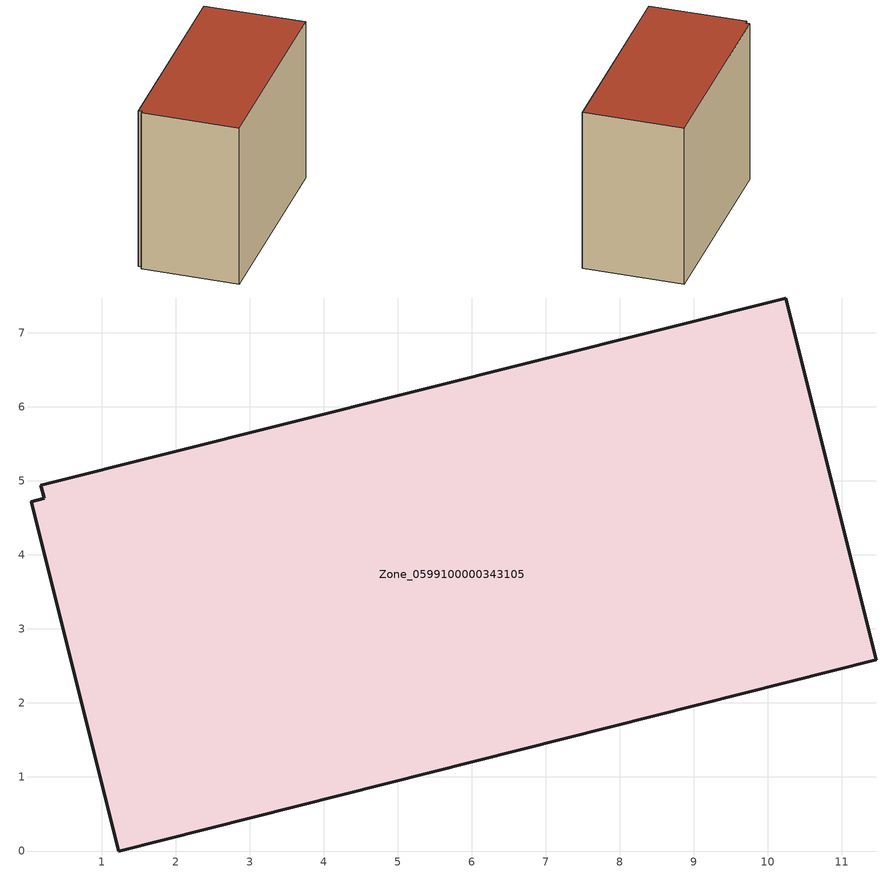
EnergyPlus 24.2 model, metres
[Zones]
Zone_0599100000343105
 floor ground (C_G): 0.05,4.72 0.23,4.76 0.17,4.94 10.24,7.47 11.47,2.58 1.23,0 z0
 wall outside (C_F): 11.47,2.58 10.24,7.47 0.17,4.94 0.23,4.76 0.05,4.72 1.23,0 11.47,2.58 z0:8.49
 roof outside (C_R): 0.23,4.76 0.05,4.72 1.23,0 11.47,2.58 10.24,7.47 0.17,4.94 z8.49
[BUILDING]
Pand.0599100000343105: North Axis=0; Terrain=City; Loads Convergence Tolerance Value=0.04; Temperature Convergence Tolerance Value=0.4; Solar Distribution=FullExterior; Maximum Number of Warmup Days=25; Minimum Number of Warmup Days=1
[Site:Location]
Rotterdam.The.Hague.AP_ZH_NLD Design_Conditions: Latitude=51.96; Longitude=4.45; Time Zone=1; Elevation=-4.5
[SITE:GROUNDTEMPERATURE:BUILDINGSURFACE]
18, 18, 18, 18, 18, 18, 18, 18, 18, 18, 18, 18
[MATERIAL] Thermal Absorptance=0.9; Solar Absorptance=0.7; Visible Absorptance=0.7
Name | Roughness | Thickness | Conductivity | Density | Specific Heat
G.TC.1992-2005 | MediumSmooth | 0.15 | 0.06 | 540 | 1210
F.TC.1992-2005 | Rough | 0.3 | 0.12 | 1920 | 840
R.TC.1992-2005 | MediumRough | 0.2 | 0.08 | 1500 | 1000
[CONSTRUCTION]
C_G: G.TC.1992-2005
C_F: F.TC.1992-2005
C_R: R.TC.1992-2005
[ZONE]
Zone_0599100000343105: Type=1; Multiplier=1; Ceiling Height=Autocalculate; Volume=Autocalculate; Floor Area=autocalculate; Part of Total Floor Area=Yes
[ZONEINFILTRATION:DESIGNFLOWRATE]
Infil_Zone_0599100000343105: Zone or ZoneList or Space or SpaceList=Zone_0599100000343105; Schedule=AlwaysOn; Design Flow Rate Calculation Method=Flow/Area; Flow Rate per Floor Area=0.0015; Constant Term Coefficient=1; Temperature Term Coefficient=0; Velocity Term Coefficient=0; Velocity Squared Term Coefficient=0
[HVACTEMPLATE:ZONE:IDEALLOADSAIRSYSTEM]
Zone_0599100000343105: Maximum Heating Supply Air Temperature=50; Minimum Cooling Supply Air Temperature=13; Maximum Heating Supply Air Humidity Ratio=0.0156; Minimum Cooling Supply Air Humidity Ratio=0.0077; Heating Limit=NoLimit; Cooling Limit=NoLimit; Dehumidification Control Type=ConstantSensibleHeatRatio; Cooling Sensible Heat Ratio=0.7; Dehumidification Setpoint=60; Humidification Control Type=None; Humidification Setpoint=30; Outdoor Air Method=None; Outdoor Air Flow Rate per Person=0.00944; Outdoor Air Flow Rate per Zone Floor Area=0; Outdoor Air Flow Rate per Zone=0; Demand Controlled Ventilation Type=None; Outdoor Air Economizer Type=NoEconomizer; Heat Recovery Type=None; Sensible Heat Recovery Effectiveness=0.7; Latent Heat Recovery Effectiveness=0.65
[ZONECONTROL:THERMOSTAT]
ThermostatControl_Zone_0599100000343105: Zone or ZoneList=Zone_0599100000343105; Control Type Schedule=DualSetpointControlType; Control 1=Thermostat_Zone_0599100000343105; Temperature Difference Between Cutout And Setpoint=0
[THERMOSTATSETPOINT:DUALSETPOINT]
Thermostat_Zone_0599100000343105: Heating Setpoint Temperature Schedule=HeatingSetpoint_Zone_0599100000343105; Cooling Setpoint Temperature Schedule=CoolingSetpoint_Zone_0599100000343105
[SCHEDULE:COMPACT]
HeatingSetpoint_Zone_0599100000343105: Through: 12/31, For: AllDays, Until: 24:00, 21
CoolingSetpoint_Zone_0599100000343105: Through: 12/31, For: AllDays, Until: 24:00, 24
DualSetpointControlType: Through: 12/31, For: AllDays, Until: 24:00, 4
AlwaysOn: Through: 12/31, For: AllDays, Until: 24:00, 1
